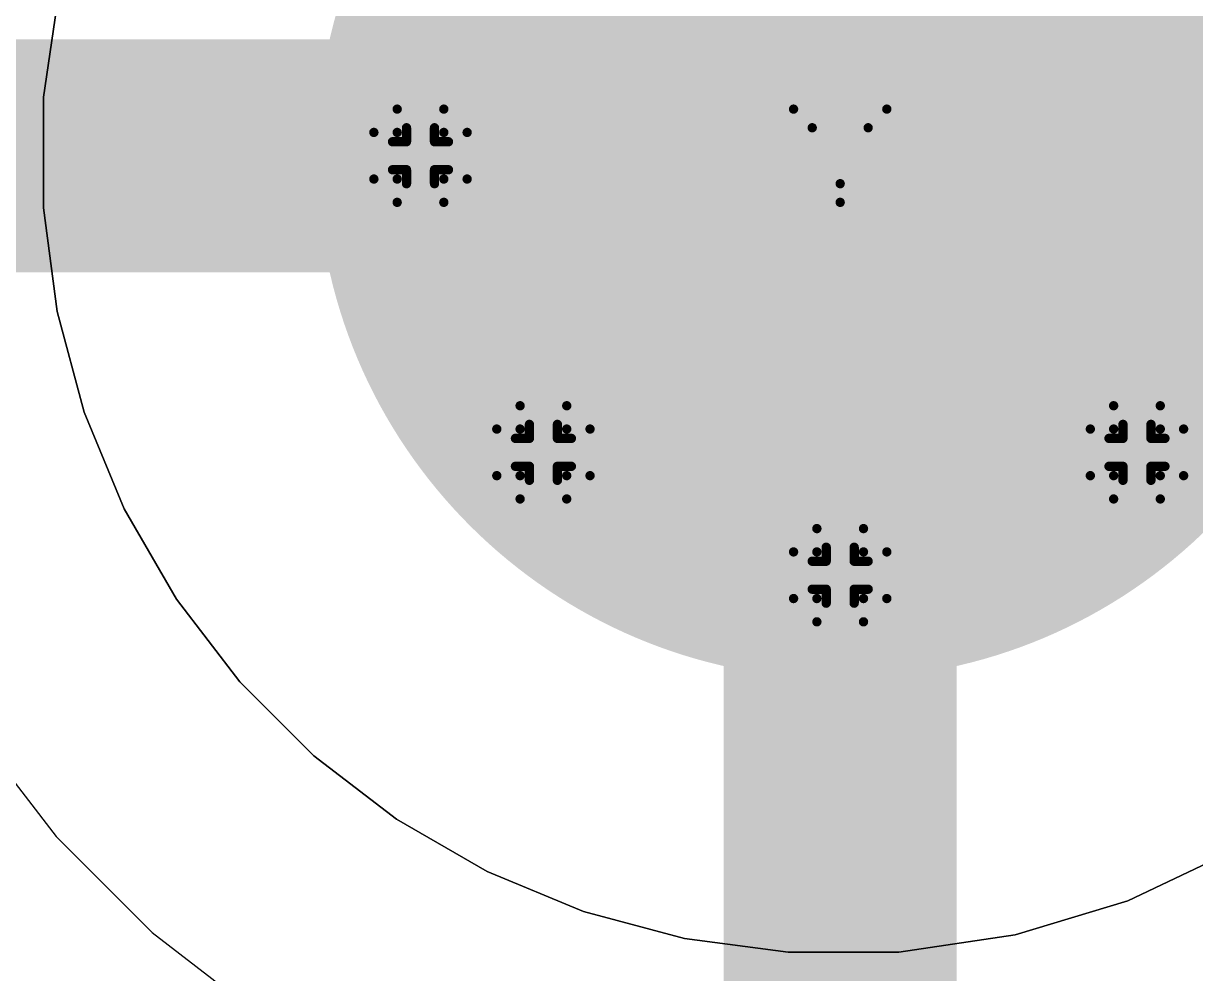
# Model space of a CAD drawing. Header units: inches. Extents: x 0 to 198, y 0 to 199.
# Drawn here: x 5.9662 to 6.2176, y 4.3911 to 4.5949 of the extents above; entities that cross this region are included whole.
import ezdxf

# ---------------------------------------------------------------- set-up
doc = ezdxf.new("R2010")
doc.units = ezdxf.units.IN
doc.header["$MEASUREMENT"] = 0
for name, color, linetype in [('Bottom Layer', 5, 'Continuous'), ('Bottom Solder', 6, 'Continuous'), ('Drill Drawing', 1, 'Continuous'), ('Layer 1', 16, 'Continuous'), ('Layer 2', 76, 'Continuous'), ('Multi-Layer', 9, 'Continuous'), ('Pad Holes', 156, 'Continuous'), ('Top Layer', 1, 'Continuous'), ('Top Solder', 216, 'Continuous'), ('Via Holes', 16, 'Continuous')]:
    doc.layers.add(name, color=color, linetype=linetype)

msp = doc.modelspace()

# ---------------------------------------------------------------- hatches: boundary and pattern name
at = {"layer": 'Bottom Layer'}
h = msp.add_hatch(color=5, dxfattribs=at)
edge = h.paths.add_edge_path()
edge.add_arc((6.14136, 4.56656), 0.10827, 0, 360)
h = msp.add_hatch(color=5, dxfattribs=at)
edge = h.paths.add_edge_path()
edge.add_arc((6.05136, 4.56656), 0.01181, 0, 360)
h = msp.add_hatch(color=5, dxfattribs=at)
edge = h.paths.add_edge_path()
edge.add_arc((6.07772, 4.50292), 0.01181, 0, 360)
h = msp.add_hatch(color=5, dxfattribs=at)
edge = h.paths.add_edge_path()
edge.add_arc((6.205, 4.50292), 0.01181, 0, 360)
h = msp.add_hatch(color=5, dxfattribs=at)
edge = h.paths.add_edge_path()
edge.add_arc((6.14136, 4.47656), 0.01181, 0, 360)
at = {"layer": 'Bottom Solder'}
h = msp.add_hatch(color=6, dxfattribs=at)
edge = h.paths.add_edge_path()
edge.add_arc((6.14136, 4.56656), 0.11227, 0, 360)
at = {"layer": 'Layer 1'}
h = msp.add_hatch(color=16, dxfattribs=at)
edge = h.paths.add_edge_path()
edge.add_arc((6.14136, 4.56656), 0.10827, 0, 360)
h = msp.add_hatch(color=16, dxfattribs=at)
edge = h.paths.add_edge_path()
edge.add_arc((6.05136, 4.56656), 0.01181, 0, 360)
h = msp.add_hatch(color=16, dxfattribs=at)
edge = h.paths.add_edge_path()
edge.add_arc((6.07772, 4.50292), 0.01181, 0, 360)
h = msp.add_hatch(color=16, dxfattribs=at)
edge = h.paths.add_edge_path()
edge.add_arc((6.205, 4.50292), 0.01181, 0, 360)
h = msp.add_hatch(color=16, dxfattribs=at)
edge = h.paths.add_edge_path()
edge.add_arc((6.14136, 4.47656), 0.01181, 0, 360)
at = {"layer": 'Layer 2'}
h = msp.add_hatch(color=76, dxfattribs=at)
edge = h.paths.add_edge_path()
edge.add_arc((6.14136, 4.56656), 0.10827, 0, 360)
h = msp.add_hatch(color=76, dxfattribs=at)
edge = h.paths.add_edge_path()
edge.add_arc((6.05136, 4.56656), 0.01181, 0, 360)
h = msp.add_hatch(color=76, dxfattribs=at)
edge = h.paths.add_edge_path()
edge.add_arc((6.07772, 4.50292), 0.01181, 0, 360)
h = msp.add_hatch(color=76, dxfattribs=at)
edge = h.paths.add_edge_path()
edge.add_arc((6.205, 4.50292), 0.01181, 0, 360)
h = msp.add_hatch(color=76, dxfattribs=at)
edge = h.paths.add_edge_path()
edge.add_arc((6.14136, 4.47656), 0.01181, 0, 360)
at = {"layer": 'Multi-Layer'}
h = msp.add_hatch(color=9, dxfattribs=at)
edge = h.paths.add_edge_path()
edge.add_arc((6.14136, 4.56656), 0.10827, 0, 360)
at = {"layer": 'Pad Holes'}
h = msp.add_hatch(color=7, dxfattribs=at)
edge = h.paths.add_edge_path()
edge.add_arc((6.14136, 4.56656), 0.06102, 0, 360)
at = {"layer": 'Top Layer'}
h = msp.add_hatch(color=1, dxfattribs=at)
edge = h.paths.add_edge_path()
edge.add_arc((6.14136, 4.56656), 0.10827, 0, 360)
h = msp.add_hatch(color=1, dxfattribs=at)
edge = h.paths.add_edge_path()
edge.add_arc((6.05136, 4.56656), 0.01181, 0, 360)
h = msp.add_hatch(color=1, dxfattribs=at)
edge = h.paths.add_edge_path()
edge.add_arc((6.07772, 4.50292), 0.01181, 0, 360)
h = msp.add_hatch(color=1, dxfattribs=at)
edge = h.paths.add_edge_path()
edge.add_arc((6.205, 4.50292), 0.01181, 0, 360)
h = msp.add_hatch(color=1, dxfattribs=at)
edge = h.paths.add_edge_path()
edge.add_arc((6.14136, 4.47656), 0.01181, 0, 360)
at = {"layer": 'Top Solder'}
h = msp.add_hatch(color=216, dxfattribs=at)
edge = h.paths.add_edge_path()
edge.add_arc((6.14136, 4.56656), 0.11227, 0, 360)
at = {"layer": 'Via Holes'}
h = msp.add_hatch(color=7, dxfattribs=at)
edge = h.paths.add_edge_path()
edge.add_arc((6.05136, 4.56656), 0.00591, 0, 360)
h = msp.add_hatch(color=7, dxfattribs=at)
edge = h.paths.add_edge_path()
edge.add_arc((6.07772, 4.50292), 0.00591, 0, 360)
h = msp.add_hatch(color=7, dxfattribs=at)
edge = h.paths.add_edge_path()
edge.add_arc((6.205, 4.50292), 0.00591, 0, 360)
h = msp.add_hatch(color=7, dxfattribs=at)
edge = h.paths.add_edge_path()
edge.add_arc((6.14136, 4.47656), 0.00591, 0, 360)

# ---------------------------------------------------------------- linework, layer by layer
at = {"layer": 'Bottom Layer'}
for p, q in [((5.97421, 4.6041), (5.97051, 4.57916)), ((5.97051, 4.57916), (5.97051, 4.56656)), ((5.97051, 4.56656), (5.97051, 4.55536)), ((5.97051, 4.55536), (5.97343, 4.53316)), ((5.97343, 4.53316), (5.97923, 4.51152)), ((5.97923, 4.51152), (5.9878, 4.49083)), ((5.9878, 4.49083), (5.999, 4.47144)), ((5.999, 4.47144), (6.01263, 4.45367)), ((6.01263, 4.45367), (6.02847, 4.43783)), ((5.95544, 4.44365), (5.9732, 4.42051)), ((6.02847, 4.43783), (6.04624, 4.4242)), ((6.04624, 4.4242), (6.06564, 4.413)), ((5.9732, 4.42051), (5.99383, 4.39988)), ((6.20302, 4.40672), (6.22581, 4.4175)), ((6.06564, 4.413), (6.08633, 4.40443)), ((6.1789, 4.39941), (6.20302, 4.40672)), ((6.08633, 4.40443), (6.10796, 4.39863)), ((5.99383, 4.39988), (6.01697, 4.38212)), ((6.15397, 4.39571), (6.1789, 4.39941)), ((6.10796, 4.39863), (6.13017, 4.39571)), ((6.13017, 4.39571), (6.14136, 4.39571)), ((6.14136, 4.39571), (6.15397, 4.39571))]:
    msp.add_line(p, q, dxfattribs=at)
at = {"layer": 'Bottom Solder'}
for p, q in [((5.97421, 4.6041), (5.97051, 4.57916)), ((5.97051, 4.57916), (5.97051, 4.56656)), ((5.97051, 4.56656), (5.97051, 4.55536)), ((5.97051, 4.55536), (5.97343, 4.53316)), ((5.97343, 4.53316), (5.97923, 4.51152)), ((5.97923, 4.51152), (5.9878, 4.49083)), ((5.9878, 4.49083), (5.999, 4.47144)), ((5.999, 4.47144), (6.01263, 4.45367)), ((6.01263, 4.45367), (6.02847, 4.43783)), ((6.02847, 4.43783), (6.04624, 4.4242)), ((6.04624, 4.4242), (6.06564, 4.413)), ((6.20302, 4.40672), (6.22581, 4.4175)), ((6.06564, 4.413), (6.08633, 4.40443)), ((6.1789, 4.39941), (6.20302, 4.40672)), ((6.08633, 4.40443), (6.10796, 4.39863)), ((6.15397, 4.39571), (6.1789, 4.39941)), ((6.10796, 4.39863), (6.13017, 4.39571)), ((6.13017, 4.39571), (6.14136, 4.39571)), ((6.14136, 4.39571), (6.15397, 4.39571))]:
    msp.add_line(p, q, dxfattribs=at)
at = {"layer": 'Drill Drawing'}
for points in [[(6.04636, 4.57156, 0.002, 0.002, 0), (6.04636, 4.57656, 0.002, 0.002, 0)], [(6.04636, 4.57656, 0.002, 0.002, 0), (6.05636, 4.57656, 0.002, 0.002, 0)], [(6.05636, 4.57156, 0.002, 0.002, 0), (6.05636, 4.57656, 0.002, 0.002, 0)], [(6.13136, 4.57656, 0.002, 0.002, 0), (6.15136, 4.57656, 0.002, 0.002, 0)], [(6.13136, 4.57656, 0.002, 0.002, 0), (6.14136, 4.55656, 0.002, 0.002, 0)], [(6.14136, 4.55656, 0.002, 0.002, 0), (6.15136, 4.57656, 0.002, 0.002, 0)], [(6.04136, 4.56156, 0.002, 0.002, 0), (6.04136, 4.57156, 0.002, 0.002, 0)], [(6.04136, 4.57156, 0.002, 0.002, 0), (6.04636, 4.57156, 0.002, 0.002, 0)], [(6.04836, 4.56956, 0.002, 0.002, 0), (6.04836, 4.57256, 0.002, 0.002, 0)], [(6.04836, 4.57256, 0.002, 0.002, 0), (6.05436, 4.57256, 0.002, 0.002, 0)], [(6.05436, 4.56956, 0.002, 0.002, 0), (6.05436, 4.57256, 0.002, 0.002, 0)], [(6.05636, 4.57156, 0.002, 0.002, 0), (6.06136, 4.57156, 0.002, 0.002, 0)], [(6.06136, 4.56156, 0.002, 0.002, 0), (6.06136, 4.57156, 0.002, 0.002, 0)], [(6.13536, 4.57256, 0.002, 0.002, 0), (6.14736, 4.57256, 0.002, 0.002, 0)], [(6.13536, 4.57256, 0.002, 0.002, 0), (6.14136, 4.56056, 0.002, 0.002, 0)], [(6.14136, 4.56056, 0.002, 0.002, 0), (6.14736, 4.57256, 0.002, 0.002, 0)], [(6.04536, 4.56356, 0.002, 0.002, 0), (6.04536, 4.56956, 0.002, 0.002, 0)], [(6.04536, 4.56956, 0.002, 0.002, 0), (6.04836, 4.56956, 0.002, 0.002, 0)], [(6.05436, 4.56956, 0.002, 0.002, 0), (6.05736, 4.56956, 0.002, 0.002, 0)], [(6.05736, 4.56356, 0.002, 0.002, 0), (6.05736, 4.56956, 0.002, 0.002, 0)], [(6.04536, 4.56356, 0.002, 0.002, 0), (6.04836, 4.56356, 0.002, 0.002, 0)], [(6.04836, 4.56056, 0.002, 0.002, 0), (6.04836, 4.56356, 0.002, 0.002, 0)], [(6.05436, 4.56356, 0.002, 0.002, 0), (6.05736, 4.56356, 0.002, 0.002, 0)], [(6.05436, 4.56056, 0.002, 0.002, 0), (6.05436, 4.56356, 0.002, 0.002, 0)], [(6.04136, 4.56156, 0.002, 0.002, 0), (6.04636, 4.56156, 0.002, 0.002, 0)], [(6.04636, 4.55656, 0.002, 0.002, 0), (6.04636, 4.56156, 0.002, 0.002, 0)], [(6.05636, 4.56156, 0.002, 0.002, 0), (6.06136, 4.56156, 0.002, 0.002, 0)], [(6.05636, 4.55656, 0.002, 0.002, 0), (6.05636, 4.56156, 0.002, 0.002, 0)], [(6.04836, 4.56056, 0.002, 0.002, 0), (6.05436, 4.56056, 0.002, 0.002, 0)], [(6.04636, 4.55656, 0.002, 0.002, 0), (6.05636, 4.55656, 0.002, 0.002, 0)], [(6.07272, 4.50792, 0.002, 0.002, 0), (6.07272, 4.51292, 0.002, 0.002, 0)], [(6.07272, 4.51292, 0.002, 0.002, 0), (6.08272, 4.51292, 0.002, 0.002, 0)], [(6.08272, 4.50792, 0.002, 0.002, 0), (6.08272, 4.51292, 0.002, 0.002, 0)], [(6.2, 4.50792, 0.002, 0.002, 0), (6.2, 4.51292, 0.002, 0.002, 0)], [(6.2, 4.51292, 0.002, 0.002, 0), (6.21, 4.51292, 0.002, 0.002, 0)], [(6.21, 4.50792, 0.002, 0.002, 0), (6.21, 4.51292, 0.002, 0.002, 0)], [(6.07472, 4.50592, 0.002, 0.002, 0), (6.07472, 4.50892, 0.002, 0.002, 0)], [(6.07472, 4.50892, 0.002, 0.002, 0), (6.08072, 4.50892, 0.002, 0.002, 0)], [(6.08072, 4.50592, 0.002, 0.002, 0), (6.08072, 4.50892, 0.002, 0.002, 0)], [(6.202, 4.50592, 0.002, 0.002, 0), (6.202, 4.50892, 0.002, 0.002, 0)], [(6.202, 4.50892, 0.002, 0.002, 0), (6.208, 4.50892, 0.002, 0.002, 0)], [(6.208, 4.50592, 0.002, 0.002, 0), (6.208, 4.50892, 0.002, 0.002, 0)], [(6.06772, 4.49792, 0.002, 0.002, 0), (6.06772, 4.50792, 0.002, 0.002, 0)], [(6.06772, 4.50792, 0.002, 0.002, 0), (6.07272, 4.50792, 0.002, 0.002, 0)], [(6.07172, 4.49992, 0.002, 0.002, 0), (6.07172, 4.50592, 0.002, 0.002, 0)], [(6.07172, 4.50592, 0.002, 0.002, 0), (6.07472, 4.50592, 0.002, 0.002, 0)], [(6.08072, 4.50592, 0.002, 0.002, 0), (6.08372, 4.50592, 0.002, 0.002, 0)], [(6.08272, 4.50792, 0.002, 0.002, 0), (6.08772, 4.50792, 0.002, 0.002, 0)], [(6.08372, 4.49992, 0.002, 0.002, 0), (6.08372, 4.50592, 0.002, 0.002, 0)], [(6.08772, 4.49792, 0.002, 0.002, 0), (6.08772, 4.50792, 0.002, 0.002, 0)], [(6.195, 4.49792, 0.002, 0.002, 0), (6.195, 4.50792, 0.002, 0.002, 0)], [(6.195, 4.50792, 0.002, 0.002, 0), (6.2, 4.50792, 0.002, 0.002, 0)], [(6.199, 4.49992, 0.002, 0.002, 0), (6.199, 4.50592, 0.002, 0.002, 0)], [(6.199, 4.50592, 0.002, 0.002, 0), (6.202, 4.50592, 0.002, 0.002, 0)], [(6.208, 4.50592, 0.002, 0.002, 0), (6.211, 4.50592, 0.002, 0.002, 0)], [(6.21, 4.50792, 0.002, 0.002, 0), (6.215, 4.50792, 0.002, 0.002, 0)], [(6.211, 4.49992, 0.002, 0.002, 0), (6.211, 4.50592, 0.002, 0.002, 0)], [(6.215, 4.49792, 0.002, 0.002, 0), (6.215, 4.50792, 0.002, 0.002, 0)], [(6.07172, 4.49992, 0.002, 0.002, 0), (6.07472, 4.49992, 0.002, 0.002, 0)], [(6.07472, 4.49692, 0.002, 0.002, 0), (6.07472, 4.49992, 0.002, 0.002, 0)], [(6.08072, 4.49992, 0.002, 0.002, 0), (6.08372, 4.49992, 0.002, 0.002, 0)], [(6.08072, 4.49692, 0.002, 0.002, 0), (6.08072, 4.49992, 0.002, 0.002, 0)], [(6.199, 4.49992, 0.002, 0.002, 0), (6.202, 4.49992, 0.002, 0.002, 0)], [(6.202, 4.49692, 0.002, 0.002, 0), (6.202, 4.49992, 0.002, 0.002, 0)], [(6.208, 4.49992, 0.002, 0.002, 0), (6.211, 4.49992, 0.002, 0.002, 0)], [(6.208, 4.49692, 0.002, 0.002, 0), (6.208, 4.49992, 0.002, 0.002, 0)], [(6.06772, 4.49792, 0.002, 0.002, 0), (6.07272, 4.49792, 0.002, 0.002, 0)], [(6.07272, 4.49292, 0.002, 0.002, 0), (6.07272, 4.49792, 0.002, 0.002, 0)], [(6.07472, 4.49692, 0.002, 0.002, 0), (6.08072, 4.49692, 0.002, 0.002, 0)], [(6.08272, 4.49792, 0.002, 0.002, 0), (6.08772, 4.49792, 0.002, 0.002, 0)], [(6.08272, 4.49292, 0.002, 0.002, 0), (6.08272, 4.49792, 0.002, 0.002, 0)], [(6.195, 4.49792, 0.002, 0.002, 0), (6.2, 4.49792, 0.002, 0.002, 0)], [(6.2, 4.49292, 0.002, 0.002, 0), (6.2, 4.49792, 0.002, 0.002, 0)], [(6.202, 4.49692, 0.002, 0.002, 0), (6.208, 4.49692, 0.002, 0.002, 0)], [(6.21, 4.49792, 0.002, 0.002, 0), (6.215, 4.49792, 0.002, 0.002, 0)], [(6.21, 4.49292, 0.002, 0.002, 0), (6.21, 4.49792, 0.002, 0.002, 0)], [(6.07272, 4.49292, 0.002, 0.002, 0), (6.08272, 4.49292, 0.002, 0.002, 0)], [(6.2, 4.49292, 0.002, 0.002, 0), (6.21, 4.49292, 0.002, 0.002, 0)], [(6.13636, 4.48156, 0.002, 0.002, 0), (6.13636, 4.48656, 0.002, 0.002, 0)], [(6.13636, 4.48656, 0.002, 0.002, 0), (6.14636, 4.48656, 0.002, 0.002, 0)], [(6.14636, 4.48156, 0.002, 0.002, 0), (6.14636, 4.48656, 0.002, 0.002, 0)], [(6.13136, 4.47156, 0.002, 0.002, 0), (6.13136, 4.48156, 0.002, 0.002, 0)], [(6.13136, 4.48156, 0.002, 0.002, 0), (6.13636, 4.48156, 0.002, 0.002, 0)], [(6.13836, 4.47956, 0.002, 0.002, 0), (6.13836, 4.48256, 0.002, 0.002, 0)], [(6.13836, 4.48256, 0.002, 0.002, 0), (6.14436, 4.48256, 0.002, 0.002, 0)], [(6.14436, 4.47956, 0.002, 0.002, 0), (6.14436, 4.48256, 0.002, 0.002, 0)], [(6.14636, 4.48156, 0.002, 0.002, 0), (6.15136, 4.48156, 0.002, 0.002, 0)], [(6.15136, 4.47156, 0.002, 0.002, 0), (6.15136, 4.48156, 0.002, 0.002, 0)], [(6.13536, 4.47356, 0.002, 0.002, 0), (6.13536, 4.47956, 0.002, 0.002, 0)], [(6.13536, 4.47956, 0.002, 0.002, 0), (6.13836, 4.47956, 0.002, 0.002, 0)], [(6.14436, 4.47956, 0.002, 0.002, 0), (6.14736, 4.47956, 0.002, 0.002, 0)], [(6.14736, 4.47356, 0.002, 0.002, 0), (6.14736, 4.47956, 0.002, 0.002, 0)], [(6.13536, 4.47356, 0.002, 0.002, 0), (6.13836, 4.47356, 0.002, 0.002, 0)], [(6.13836, 4.47056, 0.002, 0.002, 0), (6.13836, 4.47356, 0.002, 0.002, 0)], [(6.14436, 4.47356, 0.002, 0.002, 0), (6.14736, 4.47356, 0.002, 0.002, 0)], [(6.14436, 4.47056, 0.002, 0.002, 0), (6.14436, 4.47356, 0.002, 0.002, 0)], [(6.13136, 4.47156, 0.002, 0.002, 0), (6.13636, 4.47156, 0.002, 0.002, 0)], [(6.13636, 4.46656, 0.002, 0.002, 0), (6.13636, 4.47156, 0.002, 0.002, 0)], [(6.13836, 4.47056, 0.002, 0.002, 0), (6.14436, 4.47056, 0.002, 0.002, 0)], [(6.14636, 4.47156, 0.002, 0.002, 0), (6.15136, 4.47156, 0.002, 0.002, 0)], [(6.14636, 4.46656, 0.002, 0.002, 0), (6.14636, 4.47156, 0.002, 0.002, 0)], [(6.13636, 4.46656, 0.002, 0.002, 0), (6.14636, 4.46656, 0.002, 0.002, 0)]]:
    msp.add_lwpolyline(points, format="xyseb", dxfattribs=at)
for points in [[(6.04586, 4.57656, 0.001, 0.001, 1), (6.04686, 4.57656, 0.001, 0.001, 1)], [(6.04586, 4.57656, 0.001, 0.001, 1), (6.04686, 4.57656, 0.001, 0.001, 1)], [(6.05586, 4.57656, 0.001, 0.001, 1), (6.05686, 4.57656, 0.001, 0.001, 1)], [(6.05586, 4.57656, 0.001, 0.001, 1), (6.05686, 4.57656, 0.001, 0.001, 1)], [(6.13086, 4.57656, 0.001, 0.001, 1), (6.13186, 4.57656, 0.001, 0.001, 1)], [(6.13086, 4.57656, 0.001, 0.001, 1), (6.13186, 4.57656, 0.001, 0.001, 1)], [(6.15086, 4.57656, 0.001, 0.001, 1), (6.15186, 4.57656, 0.001, 0.001, 1)], [(6.15086, 4.57656, 0.001, 0.001, 1), (6.15186, 4.57656, 0.001, 0.001, 1)], [(6.04086, 4.57156, 0.001, 0.001, 1), (6.04186, 4.57156, 0.001, 0.001, 1)], [(6.04086, 4.57156, 0.001, 0.001, 1), (6.04186, 4.57156, 0.001, 0.001, 1)], [(6.04586, 4.57156, 0.001, 0.001, 1), (6.04686, 4.57156, 0.001, 0.001, 1)], [(6.04586, 4.57156, 0.001, 0.001, 1), (6.04686, 4.57156, 0.001, 0.001, 1)], [(6.04786, 4.57256, 0.001, 0.001, 1), (6.04886, 4.57256, 0.001, 0.001, 1)], [(6.04786, 4.57256, 0.001, 0.001, 1), (6.04886, 4.57256, 0.001, 0.001, 1)], [(6.05386, 4.57256, 0.001, 0.001, 1), (6.05486, 4.57256, 0.001, 0.001, 1)], [(6.05386, 4.57256, 0.001, 0.001, 1), (6.05486, 4.57256, 0.001, 0.001, 1)], [(6.05586, 4.57156, 0.001, 0.001, 1), (6.05686, 4.57156, 0.001, 0.001, 1)], [(6.05586, 4.57156, 0.001, 0.001, 1), (6.05686, 4.57156, 0.001, 0.001, 1)], [(6.06086, 4.57156, 0.001, 0.001, 1), (6.06186, 4.57156, 0.001, 0.001, 1)], [(6.06086, 4.57156, 0.001, 0.001, 1), (6.06186, 4.57156, 0.001, 0.001, 1)], [(6.13486, 4.57256, 0.001, 0.001, 1), (6.13586, 4.57256, 0.001, 0.001, 1)], [(6.13486, 4.57256, 0.001, 0.001, 1), (6.13586, 4.57256, 0.001, 0.001, 1)], [(6.14686, 4.57256, 0.001, 0.001, 1), (6.14786, 4.57256, 0.001, 0.001, 1)], [(6.14686, 4.57256, 0.001, 0.001, 1), (6.14786, 4.57256, 0.001, 0.001, 1)], [(6.04486, 4.56956, 0.001, 0.001, 1), (6.04586, 4.56956, 0.001, 0.001, 1)], [(6.04486, 4.56956, 0.001, 0.001, 1), (6.04586, 4.56956, 0.001, 0.001, 1)], [(6.04786, 4.56956, 0.001, 0.001, 1), (6.04886, 4.56956, 0.001, 0.001, 1)], [(6.04786, 4.56956, 0.001, 0.001, 1), (6.04886, 4.56956, 0.001, 0.001, 1)], [(6.05386, 4.56956, 0.001, 0.001, 1), (6.05486, 4.56956, 0.001, 0.001, 1)], [(6.05386, 4.56956, 0.001, 0.001, 1), (6.05486, 4.56956, 0.001, 0.001, 1)], [(6.05686, 4.56956, 0.001, 0.001, 1), (6.05786, 4.56956, 0.001, 0.001, 1)], [(6.05686, 4.56956, 0.001, 0.001, 1), (6.05786, 4.56956, 0.001, 0.001, 1)], [(6.04486, 4.56356, 0.001, 0.001, 1), (6.04586, 4.56356, 0.001, 0.001, 1)], [(6.04486, 4.56356, 0.001, 0.001, 1), (6.04586, 4.56356, 0.001, 0.001, 1)], [(6.04786, 4.56356, 0.001, 0.001, 1), (6.04886, 4.56356, 0.001, 0.001, 1)], [(6.04786, 4.56356, 0.001, 0.001, 1), (6.04886, 4.56356, 0.001, 0.001, 1)], [(6.05386, 4.56356, 0.001, 0.001, 1), (6.05486, 4.56356, 0.001, 0.001, 1)], [(6.05386, 4.56356, 0.001, 0.001, 1), (6.05486, 4.56356, 0.001, 0.001, 1)], [(6.05686, 4.56356, 0.001, 0.001, 1), (6.05786, 4.56356, 0.001, 0.001, 1)], [(6.05686, 4.56356, 0.001, 0.001, 1), (6.05786, 4.56356, 0.001, 0.001, 1)], [(6.04086, 4.56156, 0.001, 0.001, 1), (6.04186, 4.56156, 0.001, 0.001, 1)], [(6.04086, 4.56156, 0.001, 0.001, 1), (6.04186, 4.56156, 0.001, 0.001, 1)], [(6.04586, 4.56156, 0.001, 0.001, 1), (6.04686, 4.56156, 0.001, 0.001, 1)], [(6.04586, 4.56156, 0.001, 0.001, 1), (6.04686, 4.56156, 0.001, 0.001, 1)], [(6.05586, 4.56156, 0.001, 0.001, 1), (6.05686, 4.56156, 0.001, 0.001, 1)], [(6.05586, 4.56156, 0.001, 0.001, 1), (6.05686, 4.56156, 0.001, 0.001, 1)], [(6.06086, 4.56156, 0.001, 0.001, 1), (6.06186, 4.56156, 0.001, 0.001, 1)], [(6.06086, 4.56156, 0.001, 0.001, 1), (6.06186, 4.56156, 0.001, 0.001, 1)], [(6.04786, 4.56056, 0.001, 0.001, 1), (6.04886, 4.56056, 0.001, 0.001, 1)], [(6.04786, 4.56056, 0.001, 0.001, 1), (6.04886, 4.56056, 0.001, 0.001, 1)], [(6.05386, 4.56056, 0.001, 0.001, 1), (6.05486, 4.56056, 0.001, 0.001, 1)], [(6.05386, 4.56056, 0.001, 0.001, 1), (6.05486, 4.56056, 0.001, 0.001, 1)], [(6.14086, 4.56056, 0.001, 0.001, 1), (6.14186, 4.56056, 0.001, 0.001, 1)], [(6.14086, 4.56056, 0.001, 0.001, 1), (6.14186, 4.56056, 0.001, 0.001, 1)], [(6.04586, 4.55656, 0.001, 0.001, 1), (6.04686, 4.55656, 0.001, 0.001, 1)], [(6.04586, 4.55656, 0.001, 0.001, 1), (6.04686, 4.55656, 0.001, 0.001, 1)], [(6.05586, 4.55656, 0.001, 0.001, 1), (6.05686, 4.55656, 0.001, 0.001, 1)], [(6.05586, 4.55656, 0.001, 0.001, 1), (6.05686, 4.55656, 0.001, 0.001, 1)], [(6.14086, 4.55656, 0.001, 0.001, 1), (6.14186, 4.55656, 0.001, 0.001, 1)], [(6.14086, 4.55656, 0.001, 0.001, 1), (6.14186, 4.55656, 0.001, 0.001, 1)], [(6.07222, 4.51292, 0.001, 0.001, 1), (6.07322, 4.51292, 0.001, 0.001, 1)], [(6.07222, 4.51292, 0.001, 0.001, 1), (6.07322, 4.51292, 0.001, 0.001, 1)], [(6.08222, 4.51292, 0.001, 0.001, 1), (6.08322, 4.51292, 0.001, 0.001, 1)], [(6.08222, 4.51292, 0.001, 0.001, 1), (6.08322, 4.51292, 0.001, 0.001, 1)], [(6.1995, 4.51292, 0.001, 0.001, 1), (6.2005, 4.51292, 0.001, 0.001, 1)], [(6.1995, 4.51292, 0.001, 0.001, 1), (6.2005, 4.51292, 0.001, 0.001, 1)], [(6.2095, 4.51292, 0.001, 0.001, 1), (6.2105, 4.51292, 0.001, 0.001, 1)], [(6.2095, 4.51292, 0.001, 0.001, 1), (6.2105, 4.51292, 0.001, 0.001, 1)], [(6.07422, 4.50892, 0.001, 0.001, 1), (6.07522, 4.50892, 0.001, 0.001, 1)], [(6.07422, 4.50892, 0.001, 0.001, 1), (6.07522, 4.50892, 0.001, 0.001, 1)], [(6.08022, 4.50892, 0.001, 0.001, 1), (6.08122, 4.50892, 0.001, 0.001, 1)], [(6.08022, 4.50892, 0.001, 0.001, 1), (6.08122, 4.50892, 0.001, 0.001, 1)], [(6.2015, 4.50892, 0.001, 0.001, 1), (6.2025, 4.50892, 0.001, 0.001, 1)], [(6.2015, 4.50892, 0.001, 0.001, 1), (6.2025, 4.50892, 0.001, 0.001, 1)], [(6.2075, 4.50892, 0.001, 0.001, 1), (6.2085, 4.50892, 0.001, 0.001, 1)], [(6.2075, 4.50892, 0.001, 0.001, 1), (6.2085, 4.50892, 0.001, 0.001, 1)], [(6.06722, 4.50792, 0.001, 0.001, 1), (6.06822, 4.50792, 0.001, 0.001, 1)], [(6.06722, 4.50792, 0.001, 0.001, 1), (6.06822, 4.50792, 0.001, 0.001, 1)], [(6.07122, 4.50592, 0.001, 0.001, 1), (6.07222, 4.50592, 0.001, 0.001, 1)], [(6.07122, 4.50592, 0.001, 0.001, 1), (6.07222, 4.50592, 0.001, 0.001, 1)], [(6.07222, 4.50792, 0.001, 0.001, 1), (6.07322, 4.50792, 0.001, 0.001, 1)], [(6.07222, 4.50792, 0.001, 0.001, 1), (6.07322, 4.50792, 0.001, 0.001, 1)], [(6.07422, 4.50592, 0.001, 0.001, 1), (6.07522, 4.50592, 0.001, 0.001, 1)], [(6.07422, 4.50592, 0.001, 0.001, 1), (6.07522, 4.50592, 0.001, 0.001, 1)], [(6.08022, 4.50592, 0.001, 0.001, 1), (6.08122, 4.50592, 0.001, 0.001, 1)], [(6.08022, 4.50592, 0.001, 0.001, 1), (6.08122, 4.50592, 0.001, 0.001, 1)], [(6.08222, 4.50792, 0.001, 0.001, 1), (6.08322, 4.50792, 0.001, 0.001, 1)], [(6.08222, 4.50792, 0.001, 0.001, 1), (6.08322, 4.50792, 0.001, 0.001, 1)], [(6.08322, 4.50592, 0.001, 0.001, 1), (6.08422, 4.50592, 0.001, 0.001, 1)], [(6.08322, 4.50592, 0.001, 0.001, 1), (6.08422, 4.50592, 0.001, 0.001, 1)], [(6.08722, 4.50792, 0.001, 0.001, 1), (6.08822, 4.50792, 0.001, 0.001, 1)], [(6.08722, 4.50792, 0.001, 0.001, 1), (6.08822, 4.50792, 0.001, 0.001, 1)], [(6.1945, 4.50792, 0.001, 0.001, 1), (6.1955, 4.50792, 0.001, 0.001, 1)], [(6.1945, 4.50792, 0.001, 0.001, 1), (6.1955, 4.50792, 0.001, 0.001, 1)], [(6.1985, 4.50592, 0.001, 0.001, 1), (6.1995, 4.50592, 0.001, 0.001, 1)], [(6.1985, 4.50592, 0.001, 0.001, 1), (6.1995, 4.50592, 0.001, 0.001, 1)], [(6.1995, 4.50792, 0.001, 0.001, 1), (6.2005, 4.50792, 0.001, 0.001, 1)], [(6.1995, 4.50792, 0.001, 0.001, 1), (6.2005, 4.50792, 0.001, 0.001, 1)], [(6.2015, 4.50592, 0.001, 0.001, 1), (6.2025, 4.50592, 0.001, 0.001, 1)], [(6.2015, 4.50592, 0.001, 0.001, 1), (6.2025, 4.50592, 0.001, 0.001, 1)], [(6.2075, 4.50592, 0.001, 0.001, 1), (6.2085, 4.50592, 0.001, 0.001, 1)], [(6.2075, 4.50592, 0.001, 0.001, 1), (6.2085, 4.50592, 0.001, 0.001, 1)], [(6.2095, 4.50792, 0.001, 0.001, 1), (6.2105, 4.50792, 0.001, 0.001, 1)], [(6.2095, 4.50792, 0.001, 0.001, 1), (6.2105, 4.50792, 0.001, 0.001, 1)], [(6.2105, 4.50592, 0.001, 0.001, 1), (6.2115, 4.50592, 0.001, 0.001, 1)], [(6.2105, 4.50592, 0.001, 0.001, 1), (6.2115, 4.50592, 0.001, 0.001, 1)], [(6.2145, 4.50792, 0.001, 0.001, 1), (6.2155, 4.50792, 0.001, 0.001, 1)], [(6.2145, 4.50792, 0.001, 0.001, 1), (6.2155, 4.50792, 0.001, 0.001, 1)], [(6.07122, 4.49992, 0.001, 0.001, 1), (6.07222, 4.49992, 0.001, 0.001, 1)], [(6.07122, 4.49992, 0.001, 0.001, 1), (6.07222, 4.49992, 0.001, 0.001, 1)], [(6.07422, 4.49992, 0.001, 0.001, 1), (6.07522, 4.49992, 0.001, 0.001, 1)], [(6.07422, 4.49992, 0.001, 0.001, 1), (6.07522, 4.49992, 0.001, 0.001, 1)], [(6.08022, 4.49992, 0.001, 0.001, 1), (6.08122, 4.49992, 0.001, 0.001, 1)], [(6.08022, 4.49992, 0.001, 0.001, 1), (6.08122, 4.49992, 0.001, 0.001, 1)], [(6.08322, 4.49992, 0.001, 0.001, 1), (6.08422, 4.49992, 0.001, 0.001, 1)], [(6.08322, 4.49992, 0.001, 0.001, 1), (6.08422, 4.49992, 0.001, 0.001, 1)], [(6.1985, 4.49992, 0.001, 0.001, 1), (6.1995, 4.49992, 0.001, 0.001, 1)], [(6.1985, 4.49992, 0.001, 0.001, 1), (6.1995, 4.49992, 0.001, 0.001, 1)], [(6.2015, 4.49992, 0.001, 0.001, 1), (6.2025, 4.49992, 0.001, 0.001, 1)], [(6.2015, 4.49992, 0.001, 0.001, 1), (6.2025, 4.49992, 0.001, 0.001, 1)], [(6.2075, 4.49992, 0.001, 0.001, 1), (6.2085, 4.49992, 0.001, 0.001, 1)], [(6.2075, 4.49992, 0.001, 0.001, 1), (6.2085, 4.49992, 0.001, 0.001, 1)], [(6.2105, 4.49992, 0.001, 0.001, 1), (6.2115, 4.49992, 0.001, 0.001, 1)], [(6.2105, 4.49992, 0.001, 0.001, 1), (6.2115, 4.49992, 0.001, 0.001, 1)], [(6.06722, 4.49792, 0.001, 0.001, 1), (6.06822, 4.49792, 0.001, 0.001, 1)], [(6.06722, 4.49792, 0.001, 0.001, 1), (6.06822, 4.49792, 0.001, 0.001, 1)], [(6.07222, 4.49792, 0.001, 0.001, 1), (6.07322, 4.49792, 0.001, 0.001, 1)], [(6.07222, 4.49792, 0.001, 0.001, 1), (6.07322, 4.49792, 0.001, 0.001, 1)], [(6.07422, 4.49692, 0.001, 0.001, 1), (6.07522, 4.49692, 0.001, 0.001, 1)], [(6.07422, 4.49692, 0.001, 0.001, 1), (6.07522, 4.49692, 0.001, 0.001, 1)], [(6.08022, 4.49692, 0.001, 0.001, 1), (6.08122, 4.49692, 0.001, 0.001, 1)], [(6.08022, 4.49692, 0.001, 0.001, 1), (6.08122, 4.49692, 0.001, 0.001, 1)], [(6.08222, 4.49792, 0.001, 0.001, 1), (6.08322, 4.49792, 0.001, 0.001, 1)], [(6.08222, 4.49792, 0.001, 0.001, 1), (6.08322, 4.49792, 0.001, 0.001, 1)], [(6.08722, 4.49792, 0.001, 0.001, 1), (6.08822, 4.49792, 0.001, 0.001, 1)], [(6.08722, 4.49792, 0.001, 0.001, 1), (6.08822, 4.49792, 0.001, 0.001, 1)], [(6.1945, 4.49792, 0.001, 0.001, 1), (6.1955, 4.49792, 0.001, 0.001, 1)], [(6.1945, 4.49792, 0.001, 0.001, 1), (6.1955, 4.49792, 0.001, 0.001, 1)], [(6.1995, 4.49792, 0.001, 0.001, 1), (6.2005, 4.49792, 0.001, 0.001, 1)], [(6.1995, 4.49792, 0.001, 0.001, 1), (6.2005, 4.49792, 0.001, 0.001, 1)], [(6.2015, 4.49692, 0.001, 0.001, 1), (6.2025, 4.49692, 0.001, 0.001, 1)], [(6.2015, 4.49692, 0.001, 0.001, 1), (6.2025, 4.49692, 0.001, 0.001, 1)], [(6.2075, 4.49692, 0.001, 0.001, 1), (6.2085, 4.49692, 0.001, 0.001, 1)], [(6.2075, 4.49692, 0.001, 0.001, 1), (6.2085, 4.49692, 0.001, 0.001, 1)], [(6.2095, 4.49792, 0.001, 0.001, 1), (6.2105, 4.49792, 0.001, 0.001, 1)], [(6.2095, 4.49792, 0.001, 0.001, 1), (6.2105, 4.49792, 0.001, 0.001, 1)], [(6.2145, 4.49792, 0.001, 0.001, 1), (6.2155, 4.49792, 0.001, 0.001, 1)], [(6.2145, 4.49792, 0.001, 0.001, 1), (6.2155, 4.49792, 0.001, 0.001, 1)], [(6.07222, 4.49292, 0.001, 0.001, 1), (6.07322, 4.49292, 0.001, 0.001, 1)], [(6.07222, 4.49292, 0.001, 0.001, 1), (6.07322, 4.49292, 0.001, 0.001, 1)], [(6.08222, 4.49292, 0.001, 0.001, 1), (6.08322, 4.49292, 0.001, 0.001, 1)], [(6.08222, 4.49292, 0.001, 0.001, 1), (6.08322, 4.49292, 0.001, 0.001, 1)], [(6.1995, 4.49292, 0.001, 0.001, 1), (6.2005, 4.49292, 0.001, 0.001, 1)], [(6.1995, 4.49292, 0.001, 0.001, 1), (6.2005, 4.49292, 0.001, 0.001, 1)], [(6.2095, 4.49292, 0.001, 0.001, 1), (6.2105, 4.49292, 0.001, 0.001, 1)], [(6.2095, 4.49292, 0.001, 0.001, 1), (6.2105, 4.49292, 0.001, 0.001, 1)], [(6.13586, 4.48656, 0.001, 0.001, 1), (6.13686, 4.48656, 0.001, 0.001, 1)], [(6.13586, 4.48656, 0.001, 0.001, 1), (6.13686, 4.48656, 0.001, 0.001, 1)], [(6.14586, 4.48656, 0.001, 0.001, 1), (6.14686, 4.48656, 0.001, 0.001, 1)], [(6.14586, 4.48656, 0.001, 0.001, 1), (6.14686, 4.48656, 0.001, 0.001, 1)], [(6.13086, 4.48156, 0.001, 0.001, 1), (6.13186, 4.48156, 0.001, 0.001, 1)], [(6.13086, 4.48156, 0.001, 0.001, 1), (6.13186, 4.48156, 0.001, 0.001, 1)], [(6.13586, 4.48156, 0.001, 0.001, 1), (6.13686, 4.48156, 0.001, 0.001, 1)], [(6.13586, 4.48156, 0.001, 0.001, 1), (6.13686, 4.48156, 0.001, 0.001, 1)], [(6.13786, 4.48256, 0.001, 0.001, 1), (6.13886, 4.48256, 0.001, 0.001, 1)], [(6.13786, 4.48256, 0.001, 0.001, 1), (6.13886, 4.48256, 0.001, 0.001, 1)], [(6.14386, 4.48256, 0.001, 0.001, 1), (6.14486, 4.48256, 0.001, 0.001, 1)], [(6.14386, 4.48256, 0.001, 0.001, 1), (6.14486, 4.48256, 0.001, 0.001, 1)], [(6.14586, 4.48156, 0.001, 0.001, 1), (6.14686, 4.48156, 0.001, 0.001, 1)], [(6.14586, 4.48156, 0.001, 0.001, 1), (6.14686, 4.48156, 0.001, 0.001, 1)], [(6.15086, 4.48156, 0.001, 0.001, 1), (6.15186, 4.48156, 0.001, 0.001, 1)], [(6.15086, 4.48156, 0.001, 0.001, 1), (6.15186, 4.48156, 0.001, 0.001, 1)], [(6.13486, 4.47956, 0.001, 0.001, 1), (6.13586, 4.47956, 0.001, 0.001, 1)], [(6.13486, 4.47956, 0.001, 0.001, 1), (6.13586, 4.47956, 0.001, 0.001, 1)], [(6.13786, 4.47956, 0.001, 0.001, 1), (6.13886, 4.47956, 0.001, 0.001, 1)], [(6.13786, 4.47956, 0.001, 0.001, 1), (6.13886, 4.47956, 0.001, 0.001, 1)], [(6.14386, 4.47956, 0.001, 0.001, 1), (6.14486, 4.47956, 0.001, 0.001, 1)], [(6.14386, 4.47956, 0.001, 0.001, 1), (6.14486, 4.47956, 0.001, 0.001, 1)], [(6.14686, 4.47956, 0.001, 0.001, 1), (6.14786, 4.47956, 0.001, 0.001, 1)], [(6.14686, 4.47956, 0.001, 0.001, 1), (6.14786, 4.47956, 0.001, 0.001, 1)], [(6.13486, 4.47356, 0.001, 0.001, 1), (6.13586, 4.47356, 0.001, 0.001, 1)], [(6.13486, 4.47356, 0.001, 0.001, 1), (6.13586, 4.47356, 0.001, 0.001, 1)], [(6.13786, 4.47356, 0.001, 0.001, 1), (6.13886, 4.47356, 0.001, 0.001, 1)], [(6.13786, 4.47356, 0.001, 0.001, 1), (6.13886, 4.47356, 0.001, 0.001, 1)], [(6.14386, 4.47356, 0.001, 0.001, 1), (6.14486, 4.47356, 0.001, 0.001, 1)], [(6.14386, 4.47356, 0.001, 0.001, 1), (6.14486, 4.47356, 0.001, 0.001, 1)], [(6.14686, 4.47356, 0.001, 0.001, 1), (6.14786, 4.47356, 0.001, 0.001, 1)], [(6.14686, 4.47356, 0.001, 0.001, 1), (6.14786, 4.47356, 0.001, 0.001, 1)], [(6.13086, 4.47156, 0.001, 0.001, 1), (6.13186, 4.47156, 0.001, 0.001, 1)], [(6.13086, 4.47156, 0.001, 0.001, 1), (6.13186, 4.47156, 0.001, 0.001, 1)], [(6.13586, 4.47156, 0.001, 0.001, 1), (6.13686, 4.47156, 0.001, 0.001, 1)], [(6.13586, 4.47156, 0.001, 0.001, 1), (6.13686, 4.47156, 0.001, 0.001, 1)], [(6.13786, 4.47056, 0.001, 0.001, 1), (6.13886, 4.47056, 0.001, 0.001, 1)], [(6.13786, 4.47056, 0.001, 0.001, 1), (6.13886, 4.47056, 0.001, 0.001, 1)], [(6.14386, 4.47056, 0.001, 0.001, 1), (6.14486, 4.47056, 0.001, 0.001, 1)], [(6.14386, 4.47056, 0.001, 0.001, 1), (6.14486, 4.47056, 0.001, 0.001, 1)], [(6.14586, 4.47156, 0.001, 0.001, 1), (6.14686, 4.47156, 0.001, 0.001, 1)], [(6.14586, 4.47156, 0.001, 0.001, 1), (6.14686, 4.47156, 0.001, 0.001, 1)], [(6.15086, 4.47156, 0.001, 0.001, 1), (6.15186, 4.47156, 0.001, 0.001, 1)], [(6.15086, 4.47156, 0.001, 0.001, 1), (6.15186, 4.47156, 0.001, 0.001, 1)], [(6.13586, 4.46656, 0.001, 0.001, 1), (6.13686, 4.46656, 0.001, 0.001, 1)], [(6.13586, 4.46656, 0.001, 0.001, 1), (6.13686, 4.46656, 0.001, 0.001, 1)], [(6.14586, 4.46656, 0.001, 0.001, 1), (6.14686, 4.46656, 0.001, 0.001, 1)], [(6.14586, 4.46656, 0.001, 0.001, 1), (6.14686, 4.46656, 0.001, 0.001, 1)]]:
    msp.add_lwpolyline(points, format="xyseb", close=True, dxfattribs=at)
at = {"layer": 'Layer 1'}
for p, q in [((5.95544, 4.44365), (5.9732, 4.42051)), ((5.9732, 4.42051), (5.99383, 4.39988)), ((5.99383, 4.39988), (6.01697, 4.38212))]:
    msp.add_line(p, q, dxfattribs=at)
for points in [[(5.89043, 4.56656, 0.05, 0.05, 0), (6.05136, 4.56656, 0.05, 0.05, 0)], [(6.05136, 4.56656, 0.05, 0.05, 0), (6.14136, 4.56656, 0.05, 0.05, 0)], [(6.14136, 4.47656, 0.05, 0.05, 0), (6.14136, 4.56656, 0.05, 0.05, 0)], [(6.14136, 4.31708, 0.05, 0.05, 0), (6.14136, 4.47656, 0.05, 0.05, 0)]]:
    msp.add_lwpolyline(points, format="xyseb", dxfattribs=at)
for points in [[(6.03886, 4.56656, 0.025, 0.025, 1), (6.06386, 4.56656, 0.025, 0.025, 1)], [(6.03886, 4.56656, 0.025, 0.025, 1), (6.06386, 4.56656, 0.025, 0.025, 1)], [(6.12886, 4.56656, 0.025, 0.025, 1), (6.15386, 4.56656, 0.025, 0.025, 1)], [(6.12886, 4.56656, 0.025, 0.025, 1), (6.15386, 4.56656, 0.025, 0.025, 1)], [(6.12886, 4.47656, 0.025, 0.025, 1), (6.15386, 4.47656, 0.025, 0.025, 1)], [(6.12886, 4.47656, 0.025, 0.025, 1), (6.15386, 4.47656, 0.025, 0.025, 1)]]:
    msp.add_lwpolyline(points, format="xyseb", close=True, dxfattribs=at)
at = {"layer": 'Layer 2'}
for p, q in [((5.95544, 4.44365), (5.9732, 4.42051)), ((5.9732, 4.42051), (5.99383, 4.39988)), ((5.99383, 4.39988), (6.01697, 4.38212))]:
    msp.add_line(p, q, dxfattribs=at)
at = {"layer": 'Multi-Layer'}
for p, q in [((5.95544, 4.44365), (5.9732, 4.42051)), ((5.9732, 4.42051), (5.99383, 4.39988)), ((5.99383, 4.39988), (6.01697, 4.38212))]:
    msp.add_line(p, q, dxfattribs=at)
at = {"layer": 'Top Layer'}
for p, q in [((5.97421, 4.6041), (5.97051, 4.57916)), ((5.97051, 4.57916), (5.97051, 4.56656)), ((5.97051, 4.56656), (5.97051, 4.55536)), ((5.97051, 4.55536), (5.97343, 4.53316)), ((5.97343, 4.53316), (5.97923, 4.51152)), ((5.97923, 4.51152), (5.9878, 4.49083)), ((5.9878, 4.49083), (5.999, 4.47144)), ((5.999, 4.47144), (6.01263, 4.45367)), ((6.01263, 4.45367), (6.02847, 4.43783)), ((5.95544, 4.44365), (5.9732, 4.42051)), ((6.02847, 4.43783), (6.04624, 4.4242)), ((6.04624, 4.4242), (6.06564, 4.413)), ((5.9732, 4.42051), (5.99383, 4.39988)), ((6.20302, 4.40672), (6.22581, 4.4175)), ((6.06564, 4.413), (6.08633, 4.40443)), ((6.1789, 4.39941), (6.20302, 4.40672)), ((6.08633, 4.40443), (6.10796, 4.39863)), ((5.99383, 4.39988), (6.01697, 4.38212)), ((6.15397, 4.39571), (6.1789, 4.39941)), ((6.10796, 4.39863), (6.13017, 4.39571)), ((6.13017, 4.39571), (6.14136, 4.39571)), ((6.14136, 4.39571), (6.15397, 4.39571))]:
    msp.add_line(p, q, dxfattribs=at)
at = {"layer": 'Top Solder'}
for p, q in [((5.97051, 4.57916), (5.97421, 4.6041)), ((5.97051, 4.56656), (5.97051, 4.57916)), ((5.97051, 4.55536), (5.97051, 4.56656)), ((5.97343, 4.53316), (5.97051, 4.55536)), ((5.97923, 4.51152), (5.97343, 4.53316)), ((5.9878, 4.49083), (5.97923, 4.51152)), ((5.999, 4.47144), (5.9878, 4.49083)), ((6.01263, 4.45367), (5.999, 4.47144)), ((6.02847, 4.43783), (6.01263, 4.45367)), ((6.04624, 4.4242), (6.02847, 4.43783)), ((6.06564, 4.413), (6.04624, 4.4242)), ((6.22581, 4.4175), (6.20302, 4.40672)), ((6.08633, 4.40443), (6.06564, 4.413)), ((6.20302, 4.40672), (6.1789, 4.39941)), ((6.10796, 4.39863), (6.08633, 4.40443)), ((6.1789, 4.39941), (6.15397, 4.39571)), ((6.13017, 4.39571), (6.10796, 4.39863)), ((6.14136, 4.39571), (6.13017, 4.39571)), ((6.15397, 4.39571), (6.14136, 4.39571)), ((6.14136, 4.39571), (6.14136, 4.39571))]:
    msp.add_line(p, q, dxfattribs=at)

doc.saveas('drawing.dxf')
